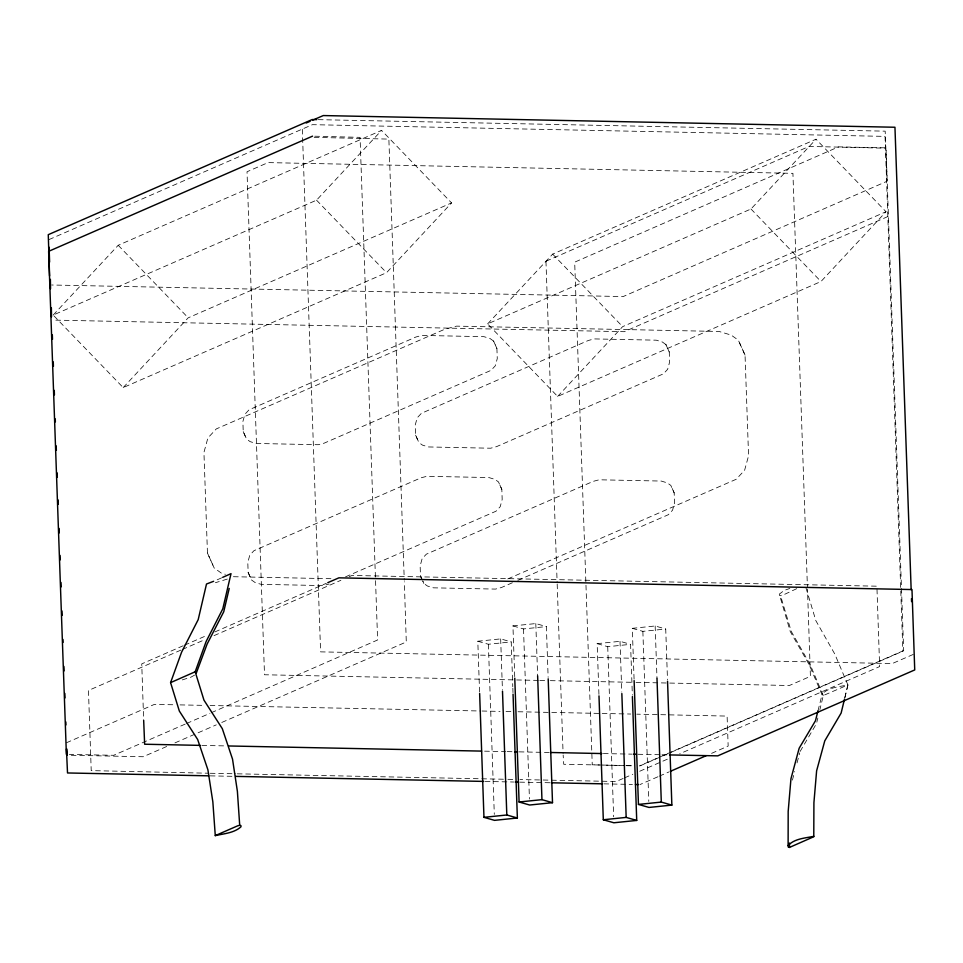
<?xml version="1.0" encoding="UTF-8"?>
<svg xmlns="http://www.w3.org/2000/svg" width="963" height="963" viewBox="0 0 963 963"><rect width="100%" height="100%" fill="white"/><g stroke="black" fill="none" stroke-linecap="round" stroke-linejoin="round"><path stroke-width="0.72" stroke-dasharray="4.82 3.61" d="M806.019 587.936L815.866 620.69L834.801 654.07L847.909 684.946C839.206 686.727 828.95 687.377 822.282 693.805L822.197 695.069L809.161 664.711L790.238 631.511L779.284 594.135L784.279 590.391L789.829 588.441M844.804 697.85L847.909 684.946L823.305 695.527L819.898 709.575M816.829 722.202L817.852 717.989M844.864 697.597L847.909 684.946M817.984 710.814L822.282 693.805M792.405 780.114L794.716 771.507M797.027 762.913L799.723 752.885M545.961 261.274L557.132 582.495M887.91 216.531L624.301 331.693L53.386 320.101M800.109 751.453L815.745 724.874M53.17 315.07L118.208 245.288L381.577 130.39L451.575 202.916L386.536 272.698L123.18 387.595L53.17 315.07L316.538 200.172L381.577 130.39M123.18 387.595L188.206 317.814L451.575 202.916M487.615 323.893L552.654 254.112L816.022 139.214L886.02 211.74L820.982 281.521L557.625 396.419L487.615 323.893L750.984 208.995L816.022 139.214M557.625 396.419L622.652 326.638L886.02 211.74M194.574 675.123L191.023 677.121L179.299 680.853M221.61 577.848L216.037 580.328M48.957 239.606L312.433 124.672L885.045 136.385L902.849 650.952L639.637 765.814M546.045 261.19L809.052 146.436L885.346 148.182M183.151 645.764L141.742 663.88L143.668 720.324M184.523 645.162L206.564 635.556M214.833 631.945L326.385 583.277M345.512 576.861L496.005 511.209L500.206 506.694L502.18 499.448L501.831 489.385L498.473 481.909L494.886 479.357L488.867 477.552L426.802 476.3L420.891 477.865L253.979 550.68L249.778 555.194L247.792 562.44L248.153 572.504L251.512 579.979L255.087 582.531L261.117 584.336L323.183 585.588L329.093 584.023M180.936 650.085L88.464 690.471L91.22 770.617L208.742 773.229M182.308 649.483L204.373 639.853M214.027 635.64L340.878 580.304M349.16 576.693L352.025 575.453L876.896 586.19L879.64 666.577L679.697 753.8M66.351 742.81L154.369 704.398L174.014 704.772M507.802 578.919L736.201 479.273L744.616 470.245L748.564 455.752L745.049 355.118L738.32 340.168L731.158 335.076L719.108 331.465L456.534 326.132L444.713 329.262L216.314 428.908L207.9 437.936L203.939 452.429L207.454 553.051L214.183 568.001L221.346 573.105L225.366 574.309M185.197 724.104L113.658 755.293L69.348 754.402M186.569 723.502L209.922 713.318M211.294 712.716L377.616 639.974L360.066 137.36L314.01 136.192M512.376 582.747L501.434 587.526L495.524 589.091L433.47 587.827L427.44 586.022L423.852 583.482L422.733 580.99M517.853 580.364L668.346 514.711L672.559 510.197L674.533 502.951L674.184 492.887L670.814 485.412L667.239 482.86L661.208 481.055L599.142 479.791L593.232 481.356L426.332 554.182L422.119 558.696L420.145 565.943L420.494 576.006L422.179 579.738M166.695 746.494L143.162 756.737L68.746 755.233M174.953 742.894L216.266 724.862M221.767 722.467L406.29 641.96L404.328 581.712M623.169 778.465L616.151 781.511L519.936 779.549M624.542 777.863L632.811 774.252M639.709 771.255L668.671 758.615M913.285 654.407L892.256 663.555L320.607 651.867L302.201 126.442M657.934 776.756L639.938 784.58M659.306 776.154L668.936 771.953M711.573 753.355L728.16 746.06L727.101 716.087L636.76 714.161M796.75 588.658L782.606 595.266L779.344 595.375M227.304 579.076L215.387 582.711M639.757 765.982L903.679 650.807L886.032 147.845L838.532 146.87L574.682 262.165L592.245 764.778L624.987 765.681M514.724 676.652L512.942 625.902L535.801 623.567L546.37 626.588L548.14 677.326M512.942 625.902L523.511 628.923L546.37 626.588M479.574 691.976L477.804 641.238L500.664 638.89L511.233 641.912L512.785 686.691M634.075 679.071L632.294 628.333L655.153 625.986L665.722 629.008L667.491 679.746M477.804 641.238L488.373 644.259L511.233 641.912M632.294 628.333L642.863 631.355L665.722 629.008M598.938 694.395L597.156 643.657L620.016 641.322L630.584 644.343L631.993 684.633M597.156 643.657L607.725 646.679L630.584 644.343M318.296 119.653L885.178 131.161L887.176 181.2L623.157 296.568L51.653 285M314.191 137.36L388.871 139.105L404.267 580.208M233.407 576.717L332.428 578.727M538.317 680.396L264.512 674.762L247.022 171.751L268.051 162.603L792.922 173.34L807.439 587.586M539.822 680.432L548.85 680.612M550.342 680.648L634.533 682.358M636.037 682.382L789.383 685.5L810.413 676.351L807.5 589.091M180.033 704.892L204.06 705.373M210.078 705.506L480.513 710.995M482.006 711.019L500.038 711.392M506.044 711.513L512.063 711.633M518.07 711.753L600.707 713.427M602.2 713.463L630.753 714.04M201.905 745.422L225.956 745.916M484.582 751.164L505.635 751.585M507.14 751.622L513.159 751.742M519.177 751.862L549.247 752.476M603.38 753.572L631.945 754.149M637.963 754.27L660.522 754.727M662.014 754.763L668.033 754.884M624.758 765.513L563.728 764.273L563.15 755.04M626.239 765.549L633.678 765.693M626.468 765.705L633.859 765.862M210.247 773.265L235.803 773.783M237.307 773.819L506.406 779.284M507.91 779.308L513.929 779.428M210.247 775.865L232.781 776.322M485.183 781.438L513.736 782.016M519.743 782.149L549.789 782.75M603.873 783.846L632.426 784.436M665.89 344.537L662.315 341.985L656.285 340.18L594.219 338.916L588.321 340.481L421.409 413.308L417.196 417.822L415.222 425.068L415.571 435.132L418.941 442.607L422.516 445.147L428.547 446.952L490.612 448.216L496.523 446.651L663.423 373.837L667.636 369.323L669.61 362.076L669.261 352.013L665.89 344.537L669.261 352.013M493.55 341.034L489.974 338.482L483.944 336.677L421.878 335.425L415.968 336.99L249.056 409.805L244.855 414.319L242.881 421.565L243.23 431.629L246.588 439.104L250.175 441.656L256.194 443.462L318.259 444.713L324.17 443.161L491.082 370.334L495.283 365.82L497.269 358.573L496.908 348.51L493.55 341.034L496.908 348.51M750.984 208.995L820.982 281.521M552.654 254.112L622.652 326.638M316.538 200.172L386.536 272.698M118.208 245.288L188.206 317.814M745.049 355.118L738.32 340.168M674.184 492.887L670.814 485.412M501.831 489.385L498.473 481.909M415.571 435.132L418.941 442.607M420.494 576.006L422.3 580.003M243.23 431.629L246.588 439.104M248.153 572.504L251.512 579.979M207.454 553.051L214.183 568.001M422.913 581.339L423.852 583.482M823.305 695.527L810.208 664.723L791.261 631.403L780.572 595.808M655.153 625.986L656.983 678.217M642.863 631.355L648.797 801.481M632.041 686.125L632.354 695.081M620.016 641.322L621.785 692.06M607.725 646.679L613.66 816.805M557.18 583.999L563.102 753.535M535.801 623.567L537.631 675.797M523.511 628.923L529.445 799.049M512.846 688.172L513.002 692.65M500.664 638.89L502.433 689.628M488.373 644.259L494.308 814.385"/><path stroke-width="1.44" d="M844.527 699.006L841.132 713.065L824.773 740.86L816.624 770.785L813.916 802.673L813.771 836.739L789.443 847.44L788.203 846.922L788.119 845.562L788.179 811.448L790.96 778.73L799.17 748.215L815.48 720.733L817.984 710.814M196.296 672.174L196.199 673.378L207.093 644.127L223.729 611.782L229.218 588.453M215.279 835.619L237.68 825.821L239.703 825.279L240.931 825.64L241.015 826.76C234.226 833.031 223.982 833.633 215.279 835.619L212.847 801.878L207.912 769.822L197.668 739.524L179.335 711.043L170.583 682.635L195.188 671.765L206.154 641.442L222.79 608.857L231.012 573.659L222.682 577.343M170.583 682.635L181.562 652.252L198.197 619.618L206.503 584.011L213.642 581.291M788.119 845.562C794.415 838.604 805.116 838.135 813.843 836.317M306.198 122.999L310.11 121.29M312.722 120.146L323.303 115.56L894.952 127.248L911.154 589.633M327.769 582.675L338.904 577.836L911.985 589.561L914.73 669.935L717.772 755.859L669.538 754.92M670.308 771.351L706.072 755.75M312.542 136.156L48.619 251.343L66.387 754.342M514.772 678.133L519.093 801.998L541.952 799.651L552.509 802.685L548.188 678.819M552.509 802.685L529.65 805.02L519.093 801.998M479.634 693.468L483.956 817.334L506.815 814.987L517.372 818.008L513.05 694.142M634.123 680.564L638.445 804.418L661.304 802.083L671.861 805.104L667.54 681.238M517.372 818.008L494.513 820.356L483.956 817.334M671.861 805.104L649.014 807.439L638.445 804.418M598.986 695.888L603.307 819.754L626.167 817.406L636.724 820.428L632.402 696.574M636.724 820.428L613.864 822.775L603.307 819.754M316.791 119.617L312.168 119.556L48.27 234.683L49.582 275.936M200.4 745.386L144.643 744.23L143.668 720.324M228.965 745.976L481.584 751.104M514.663 751.766L517.673 751.838M550.752 752.5L601.875 753.548M633.449 754.185L636.459 754.246M208.742 775.829L67.518 772.964L66.423 748.973M235.791 776.383L483.691 781.414M515.241 782.052L518.238 782.112M551.293 782.787L602.381 783.822M635.424 784.496L638.433 784.556M50.148 284.964L49.739 280.341M67.254 755.197L66.784 748.961M195.188 671.765L203.963 700.137L222.309 728.666L232.528 759.121L237.392 791.369L239.703 825.279M911.467 598.637L911.576 601.646M656.983 678.217L661.304 802.083M621.845 693.553L626.167 817.406M537.631 675.797L541.952 799.651M502.493 691.121L506.815 814.987M49.089 247.25L49.607 262.068M50.389 279.354L50.533 288.731M51.376 307.859L51.52 316.875M52.327 334.859L52.484 339.361M53.266 361.871L53.422 366.373M54.265 390.376L54.422 394.878M55.264 418.881L55.36 421.89M56.203 445.893L56.36 450.395M57.142 472.893L57.299 477.395M58.093 499.905L58.249 504.407M59.08 528.41L59.237 532.912M60.031 555.41L60.188 559.912M60.97 582.422L61.126 586.924M61.969 610.927L62.126 615.429M62.956 639.432L63.064 642.441M63.907 666.444L64.064 670.946M64.846 693.444L65.003 697.946M65.845 721.949L65.941 724.958M789.431 843.034L789.443 847.44"/></g></svg>
